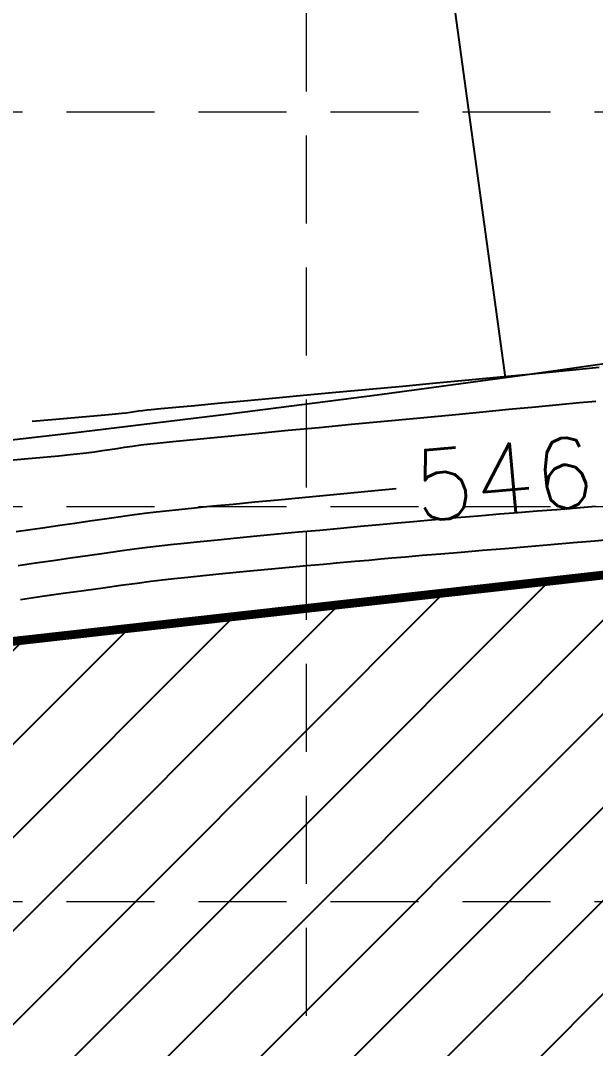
# Model space of a CAD drawing. Extents: x 2138193 to 2139991, y 332071 to 334944.
# Drawn here: x 2138969.4 to 2139034.8, y 332863.1 to 332979.8 of the extents above; entities that cross this region are included whole.
import ezdxf

# ---------------------------------------------------------------- set-up
doc = ezdxf.new("R2010")
doc.units = 0
doc.header["$LTSCALE"] = 100
doc.header["$MEASUREMENT"] = 0
doc.linetypes.add('DASHED', pattern=[0.75, 0.5, -0.25])
doc.linetypes.add('HIDDEN', pattern=[0.375, 0.25, -0.125])
for name, color, linetype in [('CONTOURS', 35, 'Continuous'), ('GRID', 254, 'DASHED'), ('V-PROP-SUBD-N', 7, 'Continuous')]:
    doc.layers.add(name, color=color, linetype=linetype)
doc.styles.add('L100', font='simplex', dxfattribs={"height": 10})

msp = doc.modelspace()

# ---------------------------------------------------------------- hatches: boundary and pattern name
at = {"layer": 'CONTOURS', "ltscale": 10}
h = msp.add_hatch(dxfattribs=at)
h.set_pattern_fill('ANSI31', color=5, scale=60, style=0)
h.set_pattern_definition([(45, (0, 0), (-5.303300858899106, 5.303300858899107), [])])
h.paths.add_polyline_path([(2138483.546160111, 332606.2740493599), (2138656.140052903, 332606.2740493599), (2138921.264482902, 332760.8706732228), (2139372.471049562, 332785.9219287917), (2139377.748317752, 332780.6479753673), (2139409.411939294, 332807.0177192923), (2139404.134671104, 332828.1135155923), (2139401.496037009, 332952.0512992817), (2139392.260811476, 332977.1025548506), (2139347.404019459, 332973.1470955816), (2139339.488117175, 332969.1916305132), (2139182.489332715, 332936.2294564062), (2139043.960999322, 332917.7706368185), (2138914.667891463, 332903.2672764998), (2138844.744069344, 332879.534509287), (2138820.996350087, 332862.3941780554), (2138795.929319984, 332796.4698240421), (2138748.301847437, 332763.2789477164)])

# ---------------------------------------------------------------- linework, layer by layer
at = {"layer": 'CONTOURS', "color": 5, "ltscale": 10, "const_width": 1}
msp.add_lwpolyline([(2138656.140052903, 332606.2740493598), (2138921.264482902, 332760.8706732228), (2139372.471049562, 332785.9219287917), (2139377.748317752, 332780.6479753673), (2139409.411939294, 332807.0177192923), (2139404.134671104, 332828.1135155923), (2139401.496037009, 332952.0512992817), (2139392.260811476, 332977.1025548506), (2139347.404019459, 332973.1470955816), (2139339.488117175, 332969.1916305132), (2139182.489332715, 332936.2294564062), (2139043.960999322, 332917.7706368185), (2138914.667891463, 332903.2672764998), (2138844.744069344, 332879.534509287), (2138820.996350087, 332862.3941780554), (2138795.929319984, 332796.4698240421), (2138748.301847437, 332763.2789477164), (2138483.546160112, 332606.27404936)], dxfattribs=at)
at = {"layer": 'CONTOURS', "extrusion": (0.09548450414580861, -0.995430916471871, 0), "elevation": -127174.4803436056}
msp.add_lwpolyline([(2161041.098127432, 549), (2161044.431981357, 549)], dxfattribs=at)
at = {"layer": 'CONTOURS'}
for points, elevation in [([(2139027.247268026, 332939.6655450698), (2139030.274755865, 332939.9597217605)], 549), ([(2139032.945204835, 332940.2239340422), (2139035.192709496, 332940.4523722039)], 549), ([(2138998.082618833, 332936.9305781117), (2139001.593821782, 332937.2553204868)], 549), ([(2138994.807525975, 332936.6281587245), (2138998.082618833, 332936.9305781117)], 549), ([(2138978.176974765, 332934.9785106024), (2138979.842235542, 332935.1309007492)], 549), ([(2138981.417524411, 332935.2786404479), (2138981.941540843, 332935.3442433128)], 549), ([(2138983.282060467, 332935.541188115), (2138983.8059854, 332935.6077689523)], 549), ([(2138983.8059854, 332935.6077689523), (2138984.280403466, 332935.6542464853)], 549), ([(2138984.280403466, 332935.6542464853), (2138985.386364263, 332935.757905271)], 549), ([(2138985.386364263, 332935.757905271), (2138987.057962353, 332935.9129355986)], 549), ([(2139014.46191434, 332934.6737284904), (2139018.105592215, 332935.019392378)], 548), ([(2139018.105592215, 332935.019392378), (2139021.613175441, 332935.3517299495)], 548), ([(2139021.613175441, 332935.3517299495), (2139024.919107479, 332935.6646074129)], 548), ([(2139024.919107479, 332935.6646074129), (2139027.95783179, 332935.9518909763)], 548), ([(2138970.76289849, 332934.3049959479), (2138973.420527643, 332934.5460082699)], 549), ([(2138973.420527643, 332934.5460082699), (2138976.014451658, 332934.7815918722)], 549), ([(2139003.369878208, 332933.61811685), (2139007.028500798, 332933.9669569344)], 548), ([(2139010.747698355, 332934.3208720785), (2139014.46191434, 332934.6737284904)], 548), ([(2138999.837387124, 332933.2804856172), (2139003.369878208, 332933.61811685)], 548), ([(2138984.962368404, 332931.8335764512), (2138986.361383142, 332931.9751449441)], 548), ([(2138988.279868618, 332932.1647250401), (2138990.652268292, 332932.3961829474)], 548), ([(2138973.772616328, 332930.3971851884), (2138975.058767817, 332930.5201429374)], 548), ([(2138975.058767817, 332930.5201429374), (2138975.8332176, 332930.6003287883)], 548), ([(2138967.410283908, 332929.8184226129), (2138969.891741145, 332930.0416508202)], 548), ([(2138998.706864309, 332925.4041741759), (2139001.43398882, 332925.6632456011)], 546), ([(2138989.196515289, 332924.4807871794), (2138991.271425759, 332924.6864040098)], 546), ([(2138991.271425759, 332924.6864040098), (2138993.579105563, 332924.9116058236)], 546), ([(2138993.579105563, 332924.9116058236), (2138996.073077484, 332925.1522450645)], 546), ([(2138982.094290157, 332923.6754821946), (2138983.524368196, 332923.8628284952)], 546), ([(2138983.524368196, 332923.8628284952), (2138984.83317203, 332924.0229221556)], 546), ([(2138985.930911209, 332924.1448986958), (2138987.400851367, 332924.2989028892)], 546), ([(2139015.673662977, 332923.0844250779), (2139016.99629975, 332923.2066282219)], 545), ([(2139016.99629975, 332923.2066282219), (2139018.385774768, 332923.330599198)], 545), ([(2139023.854551624, 332923.7790470963), (2139025.970536934, 332923.9476729338)], 545), ([(2139028.162856634, 332924.1226861476), (2139030.389393451, 332924.302176202)], 545), ([(2138972.201661898, 332922.2586499369), (2138973.896410812, 332922.5046804578)], 546), ([(2138973.896410812, 332922.5046804578), (2138975.602163908, 332922.75341023)], 546), ([(2139010.241265845, 332922.5858061559), (2139012.25733104, 332922.7707846316)], 545), ([(2139014.081068412, 332922.9380674101), (2139015.673662977, 332923.0844250779)], 545), ([(2138991.84674076, 332920.8564628641), (2138994.004089107, 332921.0667480337)], 545), ([(2138996.279629504, 332921.2851728136), (2138998.634546969, 332921.5085077903)], 545), ([(2138982.352742282, 332919.8045195596), (2138983.853662989, 332919.9998615396)], 545), ([(2138983.853662989, 332919.9998615396), (2138985.175567573, 332920.1613065567)], 545), ([(2138986.471997872, 332920.3067391511), (2138988.041880159, 332920.4732290094)], 545), ([(2139019.494849365, 332919.4524748284), (2139021.9496969, 332919.6560719945)], 544), ([(2138971.130032224, 332918.2141629785), (2138973.12674238, 332918.5028124156)], 545), ([(2138973.12674238, 332918.5028124156), (2138975.109667068, 332918.7890146957)], 545), ([(2138978.924006267, 332919.3331112476), (2138980.700343894, 332919.5805222508)], 545), ([(2139013.199089447, 332918.926541495), (2139015.070924466, 332919.0844798427)], 544), ([(2138984.239939393, 332916.1428222883), (2138985.517963117, 332916.2996909578)], 544), ([(2138969.423766579, 332914.0790483373), (2138971.872151208, 332914.4284283627)], 544)]:
    msp.add_lwpolyline(points, dxfattribs=dict(at, elevation=elevation))
at = {"layer": 'CONTOURS', "extrusion": (0.098458542977966, -0.9951411534624904, 0), "elevation": -120716.4513130471}
msp.add_lwpolyline([(2161417.838245086, 549), (2161420.521732711, 549)], dxfattribs=at)
at = {"layer": 'CONTOURS', "extrusion": (0.09334253058754284, -0.9956340552549986, 0), "elevation": -131823.839494918}
msp.add_lwpolyline([(2160751.376926347, 549), (2160755.190163645, 549)], dxfattribs=at)
at = {"layer": 'CONTOURS', "extrusion": (0.09388417488985971, -0.9955831264667208, 0), "elevation": -130648.2971341625}
msp.add_lwpolyline([(2160826.586964872, 549), (2160830.306565684, 549)], dxfattribs=at)
at = {"layer": 'CONTOURS', "extrusion": (0.09457717058187735, -0.9955175331478228, 0), "elevation": -129144.1266476681}
msp.add_lwpolyline([(2160920.726419462, 549), (2160924.286225432, 549)], dxfattribs=at)
at = {"layer": 'CONTOURS', "extrusion": (0.09230134486880898, -0.9957311191960454, 0), "elevation": -134083.2620760515}
msp.add_lwpolyline([(2160601.007401299, 549), (2160604.704591765, 549)], dxfattribs=at)
at = {"layer": 'CONTOURS', "extrusion": (0.09257133280226672, -0.995706055190593, 0), "elevation": -133497.4117124012}
msp.add_lwpolyline([(2160640.981685554, 549), (2160644.783718084, 549)], dxfattribs=at)
at = {"layer": 'CONTOURS', "extrusion": (0.0929131951565758, -0.9956742128657325, 0), "elevation": -132755.5635206255}
msp.add_lwpolyline([(2160690.491647612, 549), (2160694.33236231, 549)], dxfattribs=at)
at = {"layer": 'CONTOURS', "extrusion": (0.09199045329833856, -0.9957598889802534, 0), "elevation": -134757.8386410545}
msp.add_lwpolyline([(2160544.440917033, 549), (2160546.621492859, 549)], dxfattribs=at)
at = {"layer": 'CONTOURS', "extrusion": (0.09186701252062904, -0.9957712849899492, 0), "elevation": -135025.6712782085}
msp.add_lwpolyline([(2160529.899542074, 549), (2160532.515761675, 549)], dxfattribs=at)
at = {"layer": 'CONTOURS', "extrusion": (0.09186670445059597, -0.9957713134115619, 0), "elevation": -135026.3397000818}
msp.add_lwpolyline([(2160532.473987559, 549), (2160535.459690487, 549)], dxfattribs=at)
at = {"layer": 'CONTOURS', "extrusion": (0.09402347035374771, -0.9955699809770472, 0), "elevation": -130342.2075116395}
msp.add_lwpolyline([(2160855.816890285, 548), (2160858.534891127, 548)], dxfattribs=at)
at = {"layer": 'CONTOURS', "extrusion": (0.0939194183778972, -0.9955798023521558, 0), "elevation": -130568.0477699926}
msp.add_lwpolyline([(2160844.900443428, 548), (2160847.21832818, 548)], dxfattribs=at)
at = {"layer": 'CONTOURS', "extrusion": (0.0937937729254032, -0.9955916472934161, 0), "elevation": -130840.7511479869}
msp.add_lwpolyline([(2160830.723100292, 548), (2160832.575026134, 548)], dxfattribs=at)
at = {"layer": 'CONTOURS', "extrusion": (0.09068451546780164, -0.9958796707707062, 0), "elevation": -137590.9772120325}
msp.add_lwpolyline([(2160354.758409592, 549), (2160356.929879872, 549)], dxfattribs=at)
at = {"layer": 'CONTOURS', "extrusion": (0.09215174406893488, -0.9957449754154192, 0), "elevation": -134407.7607433955}
msp.add_lwpolyline([(2160558.983395229, 549), (2160560.090241912, 549)], dxfattribs=at)
at = {"layer": 'CONTOURS', "extrusion": (0.09622615165256164, -0.9953594967337872, 0), "elevation": -125564.3411277642}
msp.add_lwpolyline([(2161092.072525218, 549), (2161092.547882964, 549)], dxfattribs=at)
at = {"layer": 'CONTOURS', "extrusion": (0.1425068227616294, -0.9897938196747773, 0), "elevation": -24717.82564983843}
msp.add_lwpolyline([(2164596.664226246, 549), (2164597.123489398, 549)], dxfattribs=at)
at = {"layer": 'CONTOURS', "extrusion": (0.1502396018722216, -0.9886496153993468, 0), "elevation": -7796.6011400118}
msp.add_lwpolyline([(2164724.20666793, 549), (2164724.643034572, 549)], dxfattribs=at)
at = {"layer": 'CONTOURS', "extrusion": (0.1435638320677638, -0.9896410592341139, 0), "elevation": -22406.04493660585}
msp.add_lwpolyline([(2164622.723779086, 549), (2164623.183066902, 549)], dxfattribs=at)
at = {"layer": 'CONTOURS', "extrusion": (0.0947310668927952, -0.9955029005308589, 0), "elevation": -128806.3118898051}
msp.add_lwpolyline([(2160926.891023119, 548), (2160930.627021833, 548)], dxfattribs=at)
at = {"layer": 'CONTOURS', "extrusion": (0.09633557560187846, -0.9953489121275287, 0), "elevation": -125323.0026594047}
msp.add_lwpolyline([(2161115.252808994, 548), (2161118.026466855, 548)], dxfattribs=at)
at = {"layer": 'CONTOURS', "extrusion": (0.09581352668973363, -0.9953993008352356, 0), "elevation": -126456.4378904211}
msp.add_lwpolyline([(2161052.000445994, 548), (2161055.098256545, 548)], dxfattribs=at)
at = {"layer": 'CONTOURS', "extrusion": (0.09543415362643752, -0.9954357449487162, 0), "elevation": -127280.0489902926}
msp.add_lwpolyline([(2161006.746290619, 548), (2161010.102411852, 548)], dxfattribs=at)
at = {"layer": 'CONTOURS', "extrusion": (0.148666373344284, -0.9888874098888397, 0), "elevation": -11237.04591082054}
msp.add_lwpolyline([(2164706.473570069, 548), (2164707.328682049, 548)], dxfattribs=at)
at = {"layer": 'CONTOURS', "extrusion": (0.1424161742690355, -0.9898068666697418, 0), "elevation": -24912.22055514512}
msp.add_lwpolyline([(2164593.142213471, 548), (2164594.038371663, 548)], dxfattribs=at)
at = {"layer": 'CONTOURS', "extrusion": (0.1329909555268664, -0.9911172512614495, 0), "elevation": -45508.86339932616}
msp.add_lwpolyline([(2164258.9755016, 548), (2164259.940133539, 548)], dxfattribs=at)
at = {"layer": 'CONTOURS', "extrusion": (0.1217274534633363, -0.9925635632408292, 0), "elevation": -70082.82689710829}
msp.add_lwpolyline([(2163603.601052844, 548), (2163604.661668989, 548)], dxfattribs=at)
at = {"layer": 'CONTOURS', "extrusion": (0.1067869108064719, -0.9942819296760907, 0), "elevation": -102612.5095461735}
msp.add_lwpolyline([(2162306.039279896, 548), (2162306.857948561, 548)], dxfattribs=at)
at = {"layer": 'CONTOURS', "extrusion": (0.09833861449319965, -0.9951530118024856, 0), "elevation": -120973.3025925728}
msp.add_lwpolyline([(2161358.788891112, 548), (2161360.716720755, 548)], dxfattribs=at)
at = {"layer": 'CONTOURS', "extrusion": (0.09051950425884951, -0.9958946828599559, 0), "elevation": -137944.7640193821}
msp.add_lwpolyline([(2160325.404305651, 548), (2160327.55278104, 548)], dxfattribs=at)
at = {"layer": 'CONTOURS', "extrusion": (0.09210259570665515, -0.9957495226532106, 0), "elevation": -134510.2474674746}
msp.add_lwpolyline([(2160544.118168274, 548), (2160545.866820849, 548)], dxfattribs=at)
at = {"layer": 'CONTOURS', "extrusion": (0.119752511236689, -0.9928037752005714, 0), "elevation": -74387.02938381681}
msp.add_lwpolyline([(2163452.557738132, 548), (2163453.618295713, 548)], dxfattribs=at)
at = {"layer": 'CONTOURS', "extrusion": (0.1313653769100052, -0.9913340192635842, 0), "elevation": -49058.05121360451}
msp.add_lwpolyline([(2164176.124133267, 548), (2164177.088703038, 548)], dxfattribs=at)
at = {"layer": 'CONTOURS', "extrusion": (0.1412517274624061, -0.9899737115140412, 0), "elevation": -27458.4780194562}
msp.add_lwpolyline([(2164558.891700775, 548), (2164559.787807246, 548)], dxfattribs=at)
at = {"layer": 'CONTOURS', "extrusion": (0.1480570104769265, -0.988978827704939, 0), "elevation": -12570.8947611656}
msp.add_lwpolyline([(2164697.442048703, 548), (2164698.297131345, 548)], dxfattribs=at)
at = {"layer": 'CONTOURS', "extrusion": (0.150677518686121, -0.9885829683757423, 0), "elevation": -6833.887340452813}
msp.add_lwpolyline([(2164724.010811137, 548), (2164724.852238914, 548)], dxfattribs=at)
at = {"layer": 'CONTOURS', "extrusion": (0.09299167764579863, -0.995666886005867, 0), "elevation": -132573.7321231822}
msp.add_lwpolyline([(2160700.526064845, 546), (2160702.936722695, 546)], dxfattribs=at)
at = {"layer": 'CONTOURS', "extrusion": (0.09405403039104714, -0.9955670943573818, 0), "elevation": -130268.1293155494}
msp.add_lwpolyline([(2160832.442911383, 546), (2160835.229247933, 546)], dxfattribs=at)
at = {"layer": 'CONTOURS', "extrusion": (0.09363111074067597, -0.9956069581423521, 0), "elevation": -131186.0279148258}
msp.add_lwpolyline([(2160779.697135799, 546), (2160782.483745733, 546)], dxfattribs=at)
at = {"layer": 'CONTOURS', "extrusion": (0.09328185601996215, -0.9956397417427004, 0), "elevation": -131944.0007200833}
msp.add_lwpolyline([(2160736.332053595, 546), (2160739.072275954, 546)], dxfattribs=at)
at = {"layer": 'CONTOURS', "extrusion": (0.1007751815966674, -0.9949092233838015, 0), "elevation": -115672.6119132902}
msp.add_lwpolyline([(2161648.800488651, 546), (2161650.605340672, 546)], dxfattribs=at)
at = {"layer": 'CONTOURS', "extrusion": (0.09521820454706911, -0.9954564247232687, 0), "elevation": -127741.1161426523}
msp.add_lwpolyline([(2160977.918648158, 546), (2160980.564456411, 546)], dxfattribs=at)
at = {"layer": 'CONTOURS', "extrusion": (0.08178288259420513, -0.9966501693746821, 0), "elevation": -156872.9909516581}
msp.add_lwpolyline([(2159092.509004209, 545), (2159094.735097907, 545)], dxfattribs=at)
at = {"layer": 'CONTOURS', "extrusion": (0.08395529519459381, -0.9964695220671772, 0), "elevation": -152165.9876496522}
msp.add_lwpolyline([(2159431.573961126, 545), (2159433.750263747, 545)], dxfattribs=at)
at = {"layer": 'CONTOURS', "extrusion": (0.1424590573598196, -0.9898006955827783, 0), "elevation": -24810.72739749722}
msp.add_lwpolyline([(2164589.113014081, 546), (2164590.791758373, 546)], dxfattribs=at)
at = {"layer": 'CONTOURS', "extrusion": (0.1398370723219393, -0.9901745266388289, 0), "elevation": -30543.55526903644}
msp.add_lwpolyline([(2164517.488769879, 546), (2164519.111198261, 546)], dxfattribs=at)
at = {"layer": 'CONTOURS', "extrusion": (0.1357906823715078, -0.9907375487893251, 0), "elevation": -39386.14801706496}
msp.add_lwpolyline([(2164376.266469247, 546), (2164377.810072645, 546)], dxfattribs=at)
at = {"layer": 'CONTOURS', "extrusion": (0.1104364630866163, -0.9938831861043422, 0), "elevation": -94665.66906111204}
msp.add_lwpolyline([(2162668.012589972, 546), (2162669.117085143, 546)], dxfattribs=at)
at = {"layer": 'CONTOURS', "extrusion": (0.0841417887754445, -0.9964537918948718, 0), "elevation": -151761.881983188}
msp.add_lwpolyline([(2159445.745999811, 545), (2159447.386094428, 545)], dxfattribs=at)
at = {"layer": 'CONTOURS', "extrusion": (0.08144995658475922, -0.9966774325589703, 0), "elevation": -157594.2201552994}
msp.add_lwpolyline([(2159029.583842421, 545), (2159031.426930917, 545)], dxfattribs=at)
at = {"layer": 'CONTOURS', "extrusion": (0.08000565106482854, -0.9967944099952072, 0), "elevation": -160722.5657820232}
msp.add_lwpolyline([(2158800.800803574, 545), (2158802.804761086, 545)], dxfattribs=at)
at = {"layer": 'CONTOURS', "extrusion": (0.07957698796614786, -0.9968287229941941, 0), "elevation": -161650.9096963012}
msp.add_lwpolyline([(2158735.61163936, 545), (2158737.81093363, 545)], dxfattribs=at)
at = {"layer": 'CONTOURS', "extrusion": (0.1390902778117156, -0.9902797052440587, 0), "elevation": -32175.91350787895}
msp.add_lwpolyline([(2164483.709764205, 546), (2164485.332135489, 546)], dxfattribs=at)
at = {"layer": 'CONTOURS', "extrusion": (0.1419781533448226, -0.9898697914234953, 0), "elevation": -25862.36348218628}
msp.add_lwpolyline([(2164569.975906267, 546), (2164571.654610223, 546)], dxfattribs=at)
at = {"layer": 'CONTOURS', "extrusion": (0.1439018994054972, -0.9895919580046567, 0), "elevation": -21655.02747812751}
msp.add_lwpolyline([(2164621.270840612, 546), (2164622.983375628, 546)], dxfattribs=at)
at = {"layer": 'CONTOURS', "extrusion": (0.09226341107459059, -0.9957346348183743, 0), "elevation": -134150.170768517}
msp.add_lwpolyline([(2160596.311884766, 545), (2160598.682153587, 545)], dxfattribs=at)
at = {"layer": 'CONTOURS', "extrusion": (0.09184145173301607, -0.9957736428242978, 0), "elevation": -135065.7308723984}
msp.add_lwpolyline([(2160541.640881968, 545), (2160543.934852998, 545)], dxfattribs=at)
at = {"layer": 'CONTOURS', "extrusion": (0.09154191841481632, -0.9958012237253654, 0), "elevation": -135715.6173571685}
msp.add_lwpolyline([(2160503.209275917, 545), (2160505.388001934, 545)], dxfattribs=at)
at = {"layer": 'CONTOURS', "extrusion": (0.09134180826094387, -0.9958195991562032, 0), "elevation": -136149.7726757838}
msp.add_lwpolyline([(2160480.096580313, 545), (2160481.927973644, 545)], dxfattribs=at)
at = {"layer": 'CONTOURS', "extrusion": (0.09895305609365984, -0.9950921026164992, 0), "elevation": -119627.1348680976}
msp.add_lwpolyline([(2161435.420229929, 545), (2161437.43043713, 545)], dxfattribs=at)
at = {"layer": 'CONTOURS', "extrusion": (0.09554892055408278, -0.995424735367245, 0), "elevation": -127019.2966034729}
msp.add_lwpolyline([(2161017.789030011, 545), (2161020.075029461, 545)], dxfattribs=at)
at = {"layer": 'CONTOURS', "extrusion": (0.0935218037748811, -0.9956172317807143, 0), "elevation": -131419.3801259455}
msp.add_lwpolyline([(2160759.319301484, 545), (2160761.725326079, 545)], dxfattribs=at)
at = {"layer": 'CONTOURS', "extrusion": (0.0928166187494433, -0.9956832203486813, 0), "elevation": -132949.7406501565}
msp.add_lwpolyline([(2160668.103519806, 545), (2160670.511139616, 545)], dxfattribs=at)
at = {"layer": 'CONTOURS', "extrusion": (0.0896303582067122, -0.9959750995319795, 0), "elevation": -139858.3209302751}
msp.add_lwpolyline([(2160265.111399604, 544), (2160267.428827924, 544)], dxfattribs=at)
at = {"layer": 'CONTOURS', "extrusion": (0.1343302781887844, -0.9909366157134996, 0), "elevation": -42572.32990984095}
msp.add_lwpolyline([(2164315.476141316, 545), (2164317.143653003, 545)], dxfattribs=at)
at = {"layer": 'CONTOURS', "extrusion": (0.1114800125523734, -0.993766676238101, 0), "elevation": -92390.86793265567}
msp.add_lwpolyline([(2162766.132207751, 545), (2162767.436769807, 545)], dxfattribs=at)
at = {"layer": 'CONTOURS', "extrusion": (0.1016135826220521, -0.9948239441362031, 0), "elevation": -113847.0201402035}
msp.add_lwpolyline([(2161745.762296422, 545), (2161747.576204604, 545)], dxfattribs=at)
at = {"layer": 'CONTOURS', "extrusion": (0.08292735415735784, -0.9965555950033396, 0), "elevation": -154389.5151722567}
msp.add_lwpolyline([(2159262.438030426, 544), (2159264.998793425, 544)], dxfattribs=at)
at = {"layer": 'CONTOURS', "extrusion": (0.08349694231927662, -0.9965080333962851, 0), "elevation": -153155.3179341057}
msp.add_lwpolyline([(2159352.890566522, 544), (2159355.500095592, 544)], dxfattribs=at)
at = {"layer": 'CONTOURS', "extrusion": (0.08437707938717283, -0.99643389568706, 0), "elevation": -151247.9989597969}
msp.add_lwpolyline([(2159489.932834891, 544), (2159492.542410405, 544)], dxfattribs=at)
at = {"layer": 'CONTOURS', "extrusion": (0.0856179027715342, -0.9963280457384526, 0), "elevation": -148558.6012879736}
msp.add_lwpolyline([(2159679.221527784, 544), (2159681.782432445, 544)], dxfattribs=at)
at = {"layer": 'CONTOURS', "extrusion": (0.08731427191267926, -0.9961808158764949, 0), "elevation": -144880.9971376164}
msp.add_lwpolyline([(2159931.609115353, 544), (2159934.072635595, 544)], dxfattribs=at)
at = {"layer": 'CONTOURS', "extrusion": (0.1419918781259277, -0.989867822765379, 0), "elevation": -25828.50375342427}
msp.add_lwpolyline([(2164574.398871084, 545), (2164576.360345871, 545)], dxfattribs=at)
at = {"layer": 'CONTOURS', "extrusion": (0.1404104440075614, -0.9900933830773739, 0), "elevation": -29286.24836944259}
msp.add_lwpolyline([(2164532.339104861, 545), (2164534.230581417, 545)], dxfattribs=at)
at = {"layer": 'CONTOURS', "extrusion": (0.09083841884003292, -0.9958656443831382, 0), "elevation": -137237.9527854827}
msp.add_lwpolyline([(2160405.798498574, 544), (2160407.368708538, 544)], dxfattribs=at)
at = {"layer": 'CONTOURS', "extrusion": (0.09173256124208057, -0.995783679926503, 0), "elevation": -135298.0866540536}
msp.add_lwpolyline([(2160529.722591812, 544), (2160531.109486405, 544)], dxfattribs=at)
at = {"layer": 'CONTOURS', "extrusion": (0.08943499506110766, -0.995992661448075, 0), "elevation": -140282.1784131718}
msp.add_lwpolyline([(2160213.220432294, 544), (2160214.465475749, 544)], dxfattribs=at)
at = {"layer": 'CONTOURS', "extrusion": (0.08590735182408239, -0.9963031300274899, 0), "elevation": -147931.2091081504}
msp.add_lwpolyline([(2159704.142655382, 544), (2159705.728774225, 544)], dxfattribs=at)
at = {"layer": 'CONTOURS', "extrusion": (0.08311796011898223, -0.9965397155686567, 0), "elevation": -153976.5203959184}
msp.add_lwpolyline([(2159285.025562781, 544), (2159287.147699676, 544)], dxfattribs=at)
at = {"layer": 'CONTOURS', "extrusion": (0.08269388928985295, -0.9965749950074594, 0), "elevation": -154895.3603920777}
msp.add_lwpolyline([(2159221.429678587, 544), (2159223.746745756, 544)], dxfattribs=at)
at = {"layer": 'CONTOURS', "extrusion": (0.1426809929369183, -0.9897687276604243, 0), "elevation": -24321.51255067205}
msp.add_lwpolyline([(2164585.831782856, 545), (2164587.835237933, 545)], dxfattribs=at)
at = {"layer": 'CONTOURS', "extrusion": (0.09442904143788332, -0.9955315947437944, 0), "elevation": -129446.4090752579}
msp.add_lwpolyline([(2160873.091026804, 544), (2160875.0887608, 544)], dxfattribs=at)
at = {"layer": 'CONTOURS', "extrusion": (0.09303242033647832, -0.9956630799453884, 0), "elevation": -132477.5496222216}
msp.add_lwpolyline([(2160691.375670196, 544), (2160693.404005313, 544)], dxfattribs=at)
at = {"layer": 'CONTOURS', "extrusion": (0.09196891957970697, -0.9957618780769534, 0), "elevation": -134785.2671837831}
msp.add_lwpolyline([(2160550.674947517, 544), (2160552.703327475, 544)], dxfattribs=at)
at = {"layer": 'CONTOURS', "extrusion": (0.0911898119279927, -0.9958335293614778, 0), "elevation": -136475.6324042075}
msp.add_lwpolyline([(2160446.586672611, 544), (2160448.584539111, 544)], dxfattribs=at)
at = {"layer": 'CONTOURS', "extrusion": (0.09067172418929323, -0.9958808354580084, 0), "elevation": -137599.5721352591}
msp.add_lwpolyline([(2160377.291684341, 544), (2160379.228477736, 544)], dxfattribs=at)
at = {"layer": 'CONTOURS', "extrusion": (0.09041487479673162, -0.9959041873671841, 0), "elevation": -138156.7482555716}
msp.add_lwpolyline([(2160343.668493815, 544), (2160345.513653614, 544)], dxfattribs=at)
at = {"layer": 'CONTOURS', "extrusion": (0.09044729856783951, -0.9959012431871848, 0), "elevation": -138086.4134525064}
msp.add_lwpolyline([(2160350.010501001, 544), (2160351.733466297, 544)], dxfattribs=at)
at = {"layer": 'CONTOURS', "extrusion": (0.1294727889246474, -0.9915829753117356, 0), "elevation": -53173.72441821097}
msp.add_lwpolyline([(2164082.352360395, 544), (2164083.938273252, 544)], dxfattribs=at)
at = {"layer": 'CONTOURS', "extrusion": (0.11193944569672, -0.9937150298234958, 0), "elevation": -91387.07744202524}
msp.add_lwpolyline([(2162808.523825553, 544), (2162809.910401554, 544)], dxfattribs=at)
at = {"layer": 'CONTOURS', "extrusion": (0.105944958445881, -0.9943719956736013, 0), "elevation": -104427.9218605668}
msp.add_lwpolyline([(2162219.488301421, 544), (2162221.058159247, 544)], dxfattribs=at)
at = {"layer": 'CONTOURS', "extrusion": (0.1017133533203783, -0.9948137482746828, 0), "elevation": -113626.3431613207}
msp.add_lwpolyline([(2161757.190193014, 544), (2161758.91282489, 544)], dxfattribs=at)
at = {"layer": 'CONTOURS', "extrusion": (0.09859791572458879, -0.9951273541686847, 0), "elevation": -120394.6382252357}
msp.add_lwpolyline([(2161392.531245697, 544), (2161394.376122179, 544)], dxfattribs=at)
at = {"layer": 'CONTOURS', "extrusion": (0.09624053511824184, -0.9953581061106371, 0), "elevation": -125513.8777375903}
msp.add_lwpolyline([(2161103.140653227, 544), (2161105.077232823, 544)], dxfattribs=at)
at = {"layer": 'CONTOURS', "extrusion": (0.1401673775672289, -0.9901278231955337, 0), "elevation": -29813.76217853557}
msp.add_lwpolyline([(2164521.738850492, 544), (2164524.088283726, 544)], dxfattribs=at)
at = {"layer": 'CONTOURS', "extrusion": (0.1389084079483987, -0.9903052328455311, 0), "elevation": -32565.73109351814}
msp.add_lwpolyline([(2164484.43337763, 544), (2164486.65642302, 544)], dxfattribs=at)
at = {"layer": 'CONTOURS', "extrusion": (0.1369743175704066, -0.9905745990717314, 0), "elevation": -36792.38559308182}
msp.add_lwpolyline([(2164418.936582595, 544), (2164420.990238189, 544)], dxfattribs=at)
at = {"layer": 'CONTOURS', "extrusion": (0.1340426471514854, -0.9909755641511159, 0), "elevation": -43196.66002266319}
msp.add_lwpolyline([(2164302.647779229, 544), (2164304.489051643, 544)], dxfattribs=at)
at = {"layer": 'CONTOURS', "extrusion": (0.1409234711990962, -0.9900204923460917, 0), "elevation": -28160.76532098791}
msp.add_lwpolyline([(2164541.442847968, 544), (2164543.875662522, 544)], dxfattribs=at)
at = {"layer": 'GRID', "color": 252, "linetype": 'HIDDEN', "lineweight": 0, "ltscale": 0.4}
for p, q in [((2139001.918094516, 332296.7768488295), (2139001.918094516, 334897.5322012084)), ((2138239.658925912, 332969.4648891546), (2139943.532361615, 332969.4648891546)), ((2138239.658925912, 332924.6261144558), (2139943.532361615, 332924.6261144558)), ((2138239.658925912, 332879.7873397568), (2139943.532361615, 332879.7873397568))]:
    msp.add_line(p, q, dxfattribs=at)
at = {"layer": 'V-PROP-SUBD-N'}
msp.add_line((2139024.556759153, 332939.2918576565), (2139008.208112912, 333058.1729821721), dxfattribs=at)
msp.add_arc((2138672.379671393, 335500.1894149316), 2585, 271.110485799236, 287.1527206286253, dxfattribs=at)

# ---------------------------------------------------------------- texts
at = {"layer": 'CONTOURS', "insert": (2139013.748474748, 332930.8842799966, 546), "char_height": 8, "width": 30.09523809523809, "attachment_point": 1, "rotation": 5.013253752398377, "style": 'L100'}
msp.add_mtext('\\Fsimplex.shx;\\W1.0000000000;\\T1.0000000000;\\o\\l546', dxfattribs=at)

doc.saveas('drawing.dxf')
